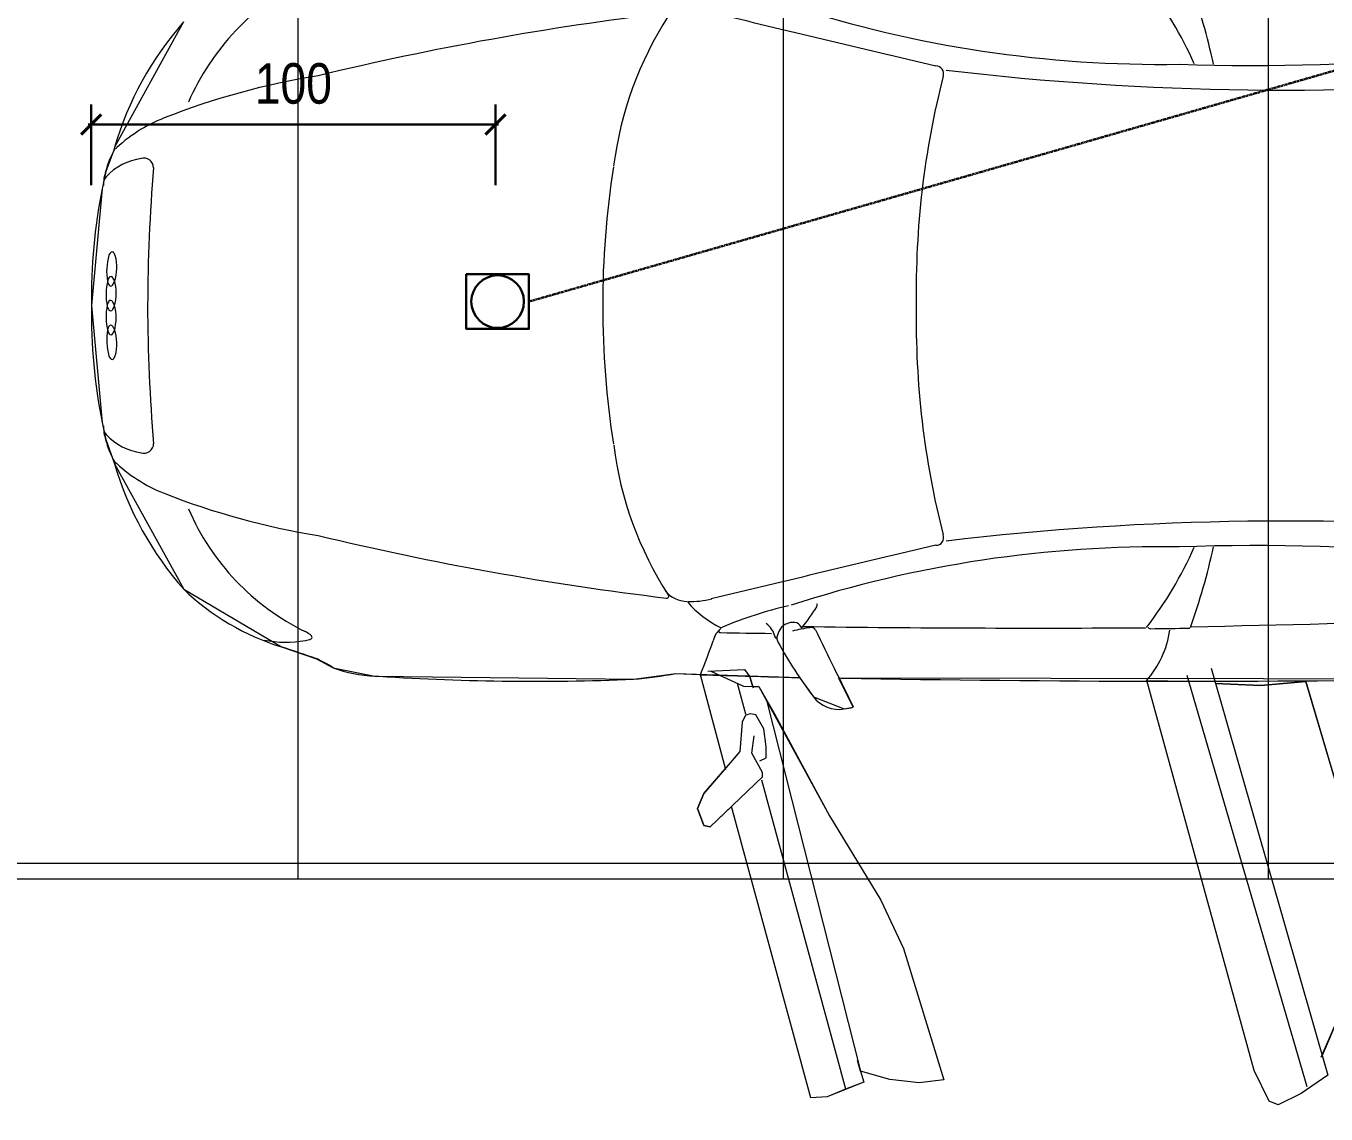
# Model space of a CAD drawing. Extents: x -1439 to 23780, y -1362 to 4476.
# Drawn here: x 7463.5 to 7785.1, y 421.3 to 690.2 of the extents above; entities that cross this region are included whole.
import ezdxf
from ezdxf.xclip import XClip

# ---------------------------------------------------------------- set-up
doc = ezdxf.new("R2010")
doc.units = 0
doc.header["$MEASUREMENT"] = 0
doc.header["$XCLIPFRAME"] = 0
doc.linetypes.add('DASHED2', pattern=[0.375, 0.25, -0.125])
doc.layers.get('0').update_dxf_attribs({"color": 9, "lineweight": 9})
doc.layers.get('Defpoints').update_dxf_attribs({"color": 9, "lineweight": 9})
for name, color, linetype, lineweight in [('Audi$0$04', 8, 'Continuous', 9), ('Audi$0$05', 8, 'Continuous', 9), ('E-KABLO', 7, 'Continuous', 30), ('E-KUVVET', 7, 'Continuous', 30)]:
    doc.layers.add(name, color=color, linetype=linetype, lineweight=lineweight)
doc.styles.add('MuuM_TEXT-STANDART', font='ARIALN.TTF')
doc.dimstyles.new('MuuM_DIM50', dxfattribs={"dimscale": 5, "dimtxt": 2, "dimasz": 1, "dimexe": 1, "dimexo": 1, "dimgap": 1, "dimtad": 1, "dimdec": 1, "dimrnd": 0.5, "dimdsep": 46, "dimtxsty": 'MuuM_TEXT-STANDART', "dimblk": 'ARCHTICK', "dimcen": 0, "dimdle": 0.15, "dimclrd": 256, "dimclre": 256, "dimclrt": 256, "dimadec": 0, "dimazin": 0, "dimtfac": 5, "dimtdec": 1, "dimtix": 1, "dimtmove": 2, "dimatfit": 3, "dimldrblk": 'DOT', "dimfxl": 3, "dimfxlon": 1, "dimtolj": 1, "dimlwd": -1, "dimlwe": -1, "dimarcsym": 0})

# ---------------------------------------------------------------- blocks, each defined once
blk = doc.blocks.new('Audi$0$p-audi-highlight_platform')
for p, q in [((270.3, 0), (270.3, 307.6)), ((390.3, 0), (390.3, 307.6)), ((510.3, 0), (510.3, 307.6)), ((660.6, 3.8), (0, 3.8))]:
    blk.add_line(p, q)
blk.add_lwpolyline([(0, 307.6), (660.6, 307.6), (660.6, 0), (0, 0)], close=True)
blk = doc.blocks.new('Audi$0$Group-321-1')
at = {"lineweight": 0}
blk.add_lwpolyline([(384781.5515, 69367.9843), (384781.749, 69367.6906), (384781.7549, 69367.6863), (384781.7923, 69367.6441), (384781.8263, 69367.6169), (384782.0711, 69367.4613), (384782.3403, 69367.353), (384782.3817, 69367.3414), (384782.4453, 69367.3332), (384782.7991, 69367.344), (384783.0363, 69367.4941), (384783.1021, 69367.5581), (384783.1403, 69367.5843), (384783.2058, 69367.6663), (384783.5053, 69368.2326), (384783.5403, 69368.3322), (384783.689, 69368.5997), (384783.7466, 69368.6084), (384783.8084, 69368.6626), (384783.8147, 69368.6844), (384783.7337, 69368.6844), (384784.4562, 69370.087)], dxfattribs=at)
for centre, radius, start, end in [((384777.8715, 69372.8535), 5.6052, 330.8944, 345.1644), ((384776.6075, 69373.5829), 7.1236, 326.0794, 338.11644), ((384788.9005, 69367.1922), 5.6052, 140.4918, 154.7617), ((384699.7855, 69410.5499), 93.6961, 334.028379, 334.853054), ((384790.2301, 69366.5903), 7.1236, 147.53968, 159.57673), ((384782.4028, 69368.6925), 1.5636, 74.9854, 82.5895), ((384782.7293, 69369.2079), 0.9545, 86.6279, 100.516), ((384780.1046, 69371.4451), 2.9727, 314.8855, 333.6766), ((384743.6698, 69390.211), 45.4809, 331.7595, 333.7383), ((384782.8782, 69368.4484), 1.5636, 43.0666, 50.6707), ((384783.1066, 69369.0142), 0.9545, 25.1401, 39.0282), ((384678.7517, 69458.2208), 136.4506, 319.252602, 319.492588), ((384782.5149, 69369.582), 0.0186, 41.3859, 155.3161), ((384783.958, 69371.212), 2.1585, 228.5422, 243.7224), ((384786.4545, 69368.1856), 2.9727, 151.9795, 170.7706), ((384740.7557, 69390.9906), 48.3027, 333.48418, 333.60103), ((384783.8657, 69369.2721), 0.2388, 21.2655, 55.0212), ((384745.0919, 69389.0738), 43.565, 332.06542, 333.17925), ((384783.9724, 69369.4292), 0.00585, 261.7572, 333.8756), ((384784.0189, 69371.1807), 2.1585, 241.9337, 257.114), ((384783.5356, 69369.0581), 0.0186, 330.34, 84.2703), ((384789.1281, 69366.4456), 7.5187, 159.68697, 166.35156), ((384782.8576, 69369.5029), 0.8909, 210.0252, 235.5657), ((384916.0429, 69336.4165), 136.4506, 166.163538, 166.403525), ((384783.6274, 69370.5018), 2.1511, 233.7694, 242.9353), ((384783.546, 69368.7124), 0.00831, 33.6253, 87.4238), ((384783.1387, 69368.4661), 0.4843, 23.7117, 31.2233), ((384783.8241, 69368.5896), 0.2494, 158.9359, 169.3077), ((384783.6023, 69368.6773), 0.0112, 90.8456, 172.7962), ((384788.1969, 69600.0219), 231.379, 268.862115, 268.914511), ((384783.6798, 69368.7118), 0.1377, 339.054, 348.4897), ((384784.4746, 69368.4138), 0.9862, 165.793, 175.74), ((384783.5945, 69368.6292), 0.0386, 138.1193, 198.4851), ((384783.5791, 69368.6408), 0.0194, 78.5769, 133.5088), ((384783.7323, 69368.6871), 0.08, 280.3078, 342.1843), ((384783.6078, 69368.6381), 0.0541, 202.9405, 226.9629), ((384783.5672, 69369.5788), 0.9868, 271.1784, 280.4742), ((384783.6345, 69370.4982), 2.1511, 242.7208, 251.8868), ((384774.6241, 69373.2856), 10.0957, 331.54946, 332.26633), ((384783.5569, 69368.5444), 0.0489, 74.6669, 119.8771), ((384770.8666, 69375.5547), 14.5872, 330.32233, 331.52419), ((384783.5722, 69368.6007), 0.00941, 255.3354, 307.3857), ((384783.5859, 69368.613), 0.0209, 223.7551, 275.5224), ((384783.2251, 69368.5368), 0.196, 330.2214, 347.7863), ((384783.3432, 69368.6743), 0.2415, 282.8545, 307.345), ((384783.4846, 69368.4866), 0.00659, 318.8847, 4.0158), ((384783.5452, 69368.4928), 0.0543, 191.7966, 230.2075), ((384783.2716, 69369.2904), 0.8909, 250.0904, 275.6309), ((384783.4973, 69368.4773), 0.00351, 209.8549, 338.0036), ((384782.3066, 69367.2979), 1.667, 40.7138, 43.7698), ((384783.3307, 69368.4723), 0.0723, 283.1018, 331.8979), ((384777.1322, 69372.6032), 7.5187, 319.30457, 325.96916), ((384783.3602, 69368.3991), 0.00481, 309.7244, 104.7177), ((384782.2148, 69368.7415), 1.3873, 338.4765, 342.8399), ((384782.2012, 69368.2894), 0.6058, 179.0659, 219.4798), ((384778.0913, 69370.7376), 5.9654, 328.91966, 335.17019), ((384783.574, 69367.6511), 1.8423, 162.0199, 174.3284), ((384782.3166, 69368.2853), 0.8221, 201.4762, 226.3392), ((384782.1191, 69367.7954), 0.3803, 174.3105, 196.6697), ((384781.8274, 69367.732), 0.0243, 63.7649, 169.9953), ((384784.0992, 69371.3805), 4.2739, 238.0489, 242.6341), ((384781.9405, 69367.6889), 0.1449, 160.4215, 200.1828), ((384781.9367, 69367.8086), 0.2189, 213.4367, 228.8733), ((384781.3493, 69368.793), 1.8423, 311.3278, 323.6363), ((384781.8626, 69367.7093), 0.0958, 222.8673, 244.0075), ((384782.901, 69367.8424), 0.3521, 312.8289, 329.9815), ((384781.8298, 69367.649), 0.0272, 202.2018, 232.2843), ((384782.6953, 69368.7143), 1.3999, 231.6246, 243.5204), ((384784.0734, 69371.3937), 4.2739, 243.022, 247.6072), ((384783.2896, 69367.3257), 0.2986, 119.996, 129.0494), ((384781.9795, 69367.566), 0.00393, 106.148, 191.2356), ((384781.9926, 69367.569), 0.0174, 192.4725, 226.4338), ((384781.9842, 69367.5477), 0.0228, 79.7433, 104.6743), ((384782.0763, 69367.6572), 0.139, 226.4813, 253.2418), ((384781.9679, 69367.4673), 0.1048, 43.0274, 79.064), ((384782.6682, 69368.0497), 0.6058, 266.1764, 306.5902), ((384782.7811, 69367.6377), 0.2809, 321.7491, 342.6581), ((384783.0862, 69367.4874), 0.0949, 118.2722, 126.8391), ((384795.1854, 69355.0563), 17.3868, 134.02483, 134.32996), ((384783.0473, 69367.5626), 0.0102, 71.2598, 124.0185), ((384783.0109, 69367.569), 0.0411, 338.6796, 359.2249), ((384783.048, 69367.5692), 0.00398, 351.8705, 50.8649), ((384782.0325, 69367.5354), 0.00393, 108.0079, 193.0955), ((384782.0455, 69367.5388), 0.0174, 194.3324, 228.2937), ((384782.0378, 69367.5173), 0.0228, 81.6031, 106.5342), ((384782.1264, 69367.6297), 0.139, 228.3412, 255.1017), ((384782.043, 69367.5459), 0.0229, 252.8528, 277.4764), ((384782.0242, 69367.4364), 0.1048, 44.8873, 80.9239), ((384782.0223, 69367.5184), 0.0302, 24.4378, 42.4802), ((384782.0457, 69367.5282), 0.00493, 273.6822, 33.6822), ((384782.0856, 69367.5071), 0.00493, 90.1141, 210.1141), ((384782.1019, 69367.5147), 0.0229, 206.3199, 230.9435), ((384782.0905, 69367.4822), 0.0302, 81.316, 99.3585), ((384782.1758, 69367.6043), 0.139, 230.5544, 257.315), ((384782.0967, 69367.5174), 0.0229, 254.7126, 279.3362), ((384782.0783, 69367.4086), 0.1048, 44.7323, 80.7688), ((384782.0769, 69367.4892), 0.0302, 26.2976, 44.3401), ((384782.0999, 69367.4998), 0.00493, 275.5421, 35.5421), ((384782.1404, 69367.4796), 0.00493, 91.9739, 211.9739), ((384782.146, 69367.4549), 0.0302, 83.1759, 101.2183), ((384782.1362, 69367.3809), 0.1048, 46.5921, 82.6287), ((384782.1361, 69367.4668), 0.0228, 19.1219, 44.053), ((384782.5995, 69367.9217), 0.6112, 289.0571, 315.6122), ((384782.7254, 69368.6988), 1.3999, 242.1358, 254.0316), ((384782.1563, 69367.4877), 0.0229, 208.1798, 232.8034), ((384782.2273, 69367.5797), 0.139, 232.4143, 259.1748), ((384782.1491, 69367.4857), 0.0174, 257.3624, 291.3237), ((384782.1539, 69367.4731), 0.00393, 292.5606, 17.6483), ((384782.1921, 69367.441), 0.0228, 20.9818, 45.9129), ((384782.2044, 69367.4602), 0.0174, 259.2223, 293.1836), ((384782.2096, 69367.4478), 0.00393, 294.4205, 19.5081), ((384782.4333, 69367.421), 0.0243, 315.6609, 61.8912), ((384782.3323, 69367.4878), 0.1449, 285.4734, 325.2346), ((384782.3147, 69367.695), 0.3803, 288.9864, 311.3457), ((384782.3942, 69367.4364), 0.0958, 241.6486, 262.7889), ((384782.3644, 69367.3745), 0.0272, 253.3718, 283.4544), ((384782.4317, 69367.5545), 0.2189, 256.7829, 272.2195), ((384782.5977, 69368.1411), 0.8221, 259.3169, 284.18)]:
    blk.add_arc(centre, radius, start, end, dxfattribs=at)
blk = doc.blocks.new('Audi$0$Group-323-1')
for p, q in [((384784.0265, 69368.5095), (384784.2703, 69368.527)), ((384784.2703, 69368.527), (384784.4021, 69368.5228)), ((384784.4021, 69368.5228), (384784.7363, 69368.4631)), ((384783.5713, 69368.4048), (384783.609, 69368.4878)), ((384783.609, 69368.4878), (384783.6313, 69368.4913)), ((384783.6313, 69368.4913), (384783.6593, 69368.4854)), ((384783.6449, 69368.4667), (384783.663, 69368.4998)), ((384783.663, 69368.4998), (384783.7403, 69368.5033)), ((384783.7049, 69368.5004), (384784.6228, 69368.2891)), ((384783.7403, 69368.5033), (384784.0265, 69368.5095)), ((384783.5745, 69368.4113), (384783.6449, 69368.4667)), ((384783.631, 69368.4558), (384783.7074, 69368.4395)), ((384783.7131, 69368.4511), (384783.7105, 69368.438)), ((384783.7219, 69368.4612), (384783.7131, 69368.4511)), ((384783.7613, 69368.4632), (384783.7219, 69368.4612)), ((384783.8035, 69368.4477), (384783.7613, 69368.4632)), ((384783.8281, 69368.4354), (384783.8035, 69368.4477)), ((384784.7363, 69368.4631), (384784.715, 69368.4056)), ((384783.7105, 69368.438), (384783.7223, 69368.4231)), ((384783.7223, 69368.4231), (384783.784, 69368.3851)), ((384783.8016, 69368.4089), (384783.766, 69368.4339)), ((384783.8271, 69368.4179), (384783.8281, 69368.4354)), ((384783.8082, 69368.3333), (384783.5708, 69368.3847)), ((384783.784, 69368.3851), (384783.7954, 69368.3578)), ((384783.8561, 69368.4106), (384783.8016, 69368.4089)), ((384783.8654, 69368.406), (384783.8561, 69368.4106)), ((384783.9165, 69368.2343), (384783.8654, 69368.406)), ((384783.871, 69368.4001), (384784.645, 69368.2361)), ((384784.715, 69368.4056), (384784.6751, 69368.3445)), ((384783.7954, 69368.3578), (384783.8361, 69368.258)), ((384784.6751, 69368.3445), (384784.6231, 69368.2893)), ((384784.626, 69368.1499), (384783.8955, 69368.3044)), ((384784.6228, 69368.2891), (384784.5969, 69368.2948)), ((384784.6231, 69368.2893), (384784.6514, 69368.2844)), ((384783.8361, 69368.258), (384783.8613, 69368.2275)), ((384784.6514, 69368.2844), (384784.6458, 69368.2359)), ((384783.8613, 69368.2275), (384783.9062, 69368.2214)), ((384783.9062, 69368.2214), (384783.9165, 69368.2343)), ((384784.6458, 69368.2359), (384784.642, 69368.1874)), ((384784.642, 69368.1874), (384784.626, 69368.1499))]:
    blk.add_line(p, q)
blk.add_lwpolyline([(384783.6295, 69368.491), (384783.6556, 69368.4862), (384783.663, 69368.4998), (384784.0265, 69368.5095), (384784.2703, 69368.527), (384784.4021, 69368.5228), (384784.7363, 69368.4631), (384784.715, 69368.4056), (384784.6751, 69368.3445), (384784.6228, 69368.2891), (384784.6514, 69368.2844), (384784.642, 69368.1874), (384784.626, 69368.1499), (384783.8955, 69368.3044), (384783.9165, 69368.2343), (384783.9062, 69368.2214), (384783.8613, 69368.2275), (384783.8361, 69368.258), (384783.8051, 69368.334), (384783.5708, 69368.3847)], close=True)
blk = doc.blocks.new('Audi$0$Group-325-1')
for p, q in [((384784.2699, 69369.7089), (384784.2277, 69369.6053)), ((384784.901, 69369.5901), (384784.2699, 69369.7089)), ((384784.2277, 69369.6053), (384784.1715, 69369.5072)), ((384784.9688, 69369.494), (384784.901, 69369.5901)), ((384784.1334, 69369.5156), (384785.1602, 69369.3127)), ((384785.1131, 69369.3188), (384784.9688, 69369.494)), ((384784.1214, 69369.4547), (384785.1608, 69369.254)), ((384785.0663, 69369.1565), (384784.0879, 69369.3606)), ((384785.1602, 69369.3127), (384785.1706, 69369.2337)), ((384785.1706, 69369.2337), (384785.1687, 69369.1701)), ((384785.151, 69369.1543), (384785.0663, 69369.1565)), ((384785.1687, 69369.1701), (384785.151, 69369.1543))]:
    blk.add_line(p, q)
blk.add_lwpolyline([(384784.2699, 69369.7089), (384784.901, 69369.5901), (384784.9688, 69369.494), (384785.1099, 69369.3227), (384785.1602, 69369.3127), (384785.1706, 69369.2337), (384785.1687, 69369.1701), (384785.151, 69369.1543), (384785.0663, 69369.1565), (384784.0879, 69369.3606), (384784.1366, 69369.4517), (384784.166, 69369.5091), (384784.1719, 69369.508), (384784.2277, 69369.6053)], close=True)
blk = doc.blocks.new('Audi$0$p-audi_arac')
at = {"xscale": 99.99999999999999, "yscale": 99.99999999999999, "zscale": 99.99999999999999, "rotation": 117.1763778173342}
for name in ['Audi$0$Group-321-1', 'Audi$0$Group-323-1', 'Audi$0$Group-325-1']:
    blk.add_blockref(name, (23745751.03, -31061967.79), dxfattribs=at)
blk = doc.blocks.new('E-YER DOSEME BUATI')
at = {"layer": 'E-KUVVET', "color": 6}
blk.add_lwpolyline([(-7.75, 6.75), (7.75, 6.75), (7.75, -6.75), (-7.75, -6.75)], close=True, dxfattribs=at)
blk.add_circle((0, 0), 6.5, dxfattribs=at)
blk = doc.blocks.new('_ArchTick')
at = {"color": 0, "linetype": 'ByBlock', "const_width": 0.15}
blk.add_lwpolyline([(-0.5, -0.5), (0.5, 0.5)], dxfattribs=at)
blk = doc.blocks.new('*D608')
at = {"layer": 'Defpoints', "color": 0, "transparency": 16777216}
for p in [(7579.66, 665.83), (7479.66, 621.39), (7579.66, 621.39)]:
    blk.add_point(p, dxfattribs=at)
at = {"layer": 'E-KUVVET', "transparency": 16777216}
for p, q in [((7479.66, 650.83), (7479.66, 670.83)), ((7579.66, 650.83), (7579.66, 670.83)), ((7478.91, 665.83), (7580.41, 665.83))]:
    blk.add_line(p, q, dxfattribs=at)
at = {"layer": 'E-KUVVET', "transparency": 16777216, "xscale": 5, "yscale": 5, "zscale": 5, "rotation": 180}
blk.add_blockref('_ArchTick', (7479.66, 665.83), dxfattribs=at)
at = {"layer": 'E-KUVVET', "transparency": 16777216, "xscale": 5, "yscale": 5, "zscale": 5}
blk.add_blockref('_ArchTick', (7579.66, 665.83), dxfattribs=at)
at = {"layer": 'E-KUVVET', "transparency": 16777216, "insert": (7529.66, 675.93), "char_height": 10, "attachment_point": 5, "style": 'MuuM_TEXT-STANDART'}
blk.add_mtext('\\A1;100', dxfattribs=at)
blk = doc.blocks.new('_Dot')
at = {"color": 0, "linetype": 'ByBlock', "lineweight": -2}
blk.add_line((-0.5, 0), (-1, 0), dxfattribs=at)
at = {"color": 0, "linetype": 'ByBlock', "const_width": 0.5}
blk.add_lwpolyline([(-0.25, 0, 1), (0.25, 0, 1)], format="xyb", close=True, dxfattribs=at)

msp = doc.modelspace()

# ---------------------------------------------------------------- linework, layer by layer
at = {"layer": 'E-KABLO', "color": 6, "linetype": 'DASHED2'}
msp.add_line((8240.25, 808.98), (7587.93, 622.07), dxfattribs=at)

# ---------------------------------------------------------------- block references
at = {"layer": 'Audi$0$04'}
ref = msp.add_blockref('Audi$0$p-audi_arac', (8070.9, 820.84), dxfattribs=dict(at, rotation=180))
XClip(ref).set_block_clipping_path([(78.7122941336, 1.0544697778), (604.8782045665, 398.767110667)])
at = {"layer": 'Audi$0$05', "xscale": -1}
msp.add_blockref('Audi$0$p-audi-highlight_platform', (8041.16, 479.43), dxfattribs=at)
at = {"layer": 'E-KUVVET'}
msp.add_blockref('E-YER DOSEME BUATI', (7580.18, 622.07), dxfattribs=at)

# ---------------------------------------------------------------- dimensions: what is measured, and where the dimension line sits
dim = msp.add_linear_dim(base=(7579.66, 665.83), p1=(7479.66, 621.39), p2=(7579.66, 621.39), dimstyle='MuuM_DIM50', dxfattribs=at)
dim.commit()
dim.dimension.update_dxf_attribs({"geometry": '*D608', "text_midpoint": (7529.66, 675.93)})

doc.saveas('drawing.dxf')
